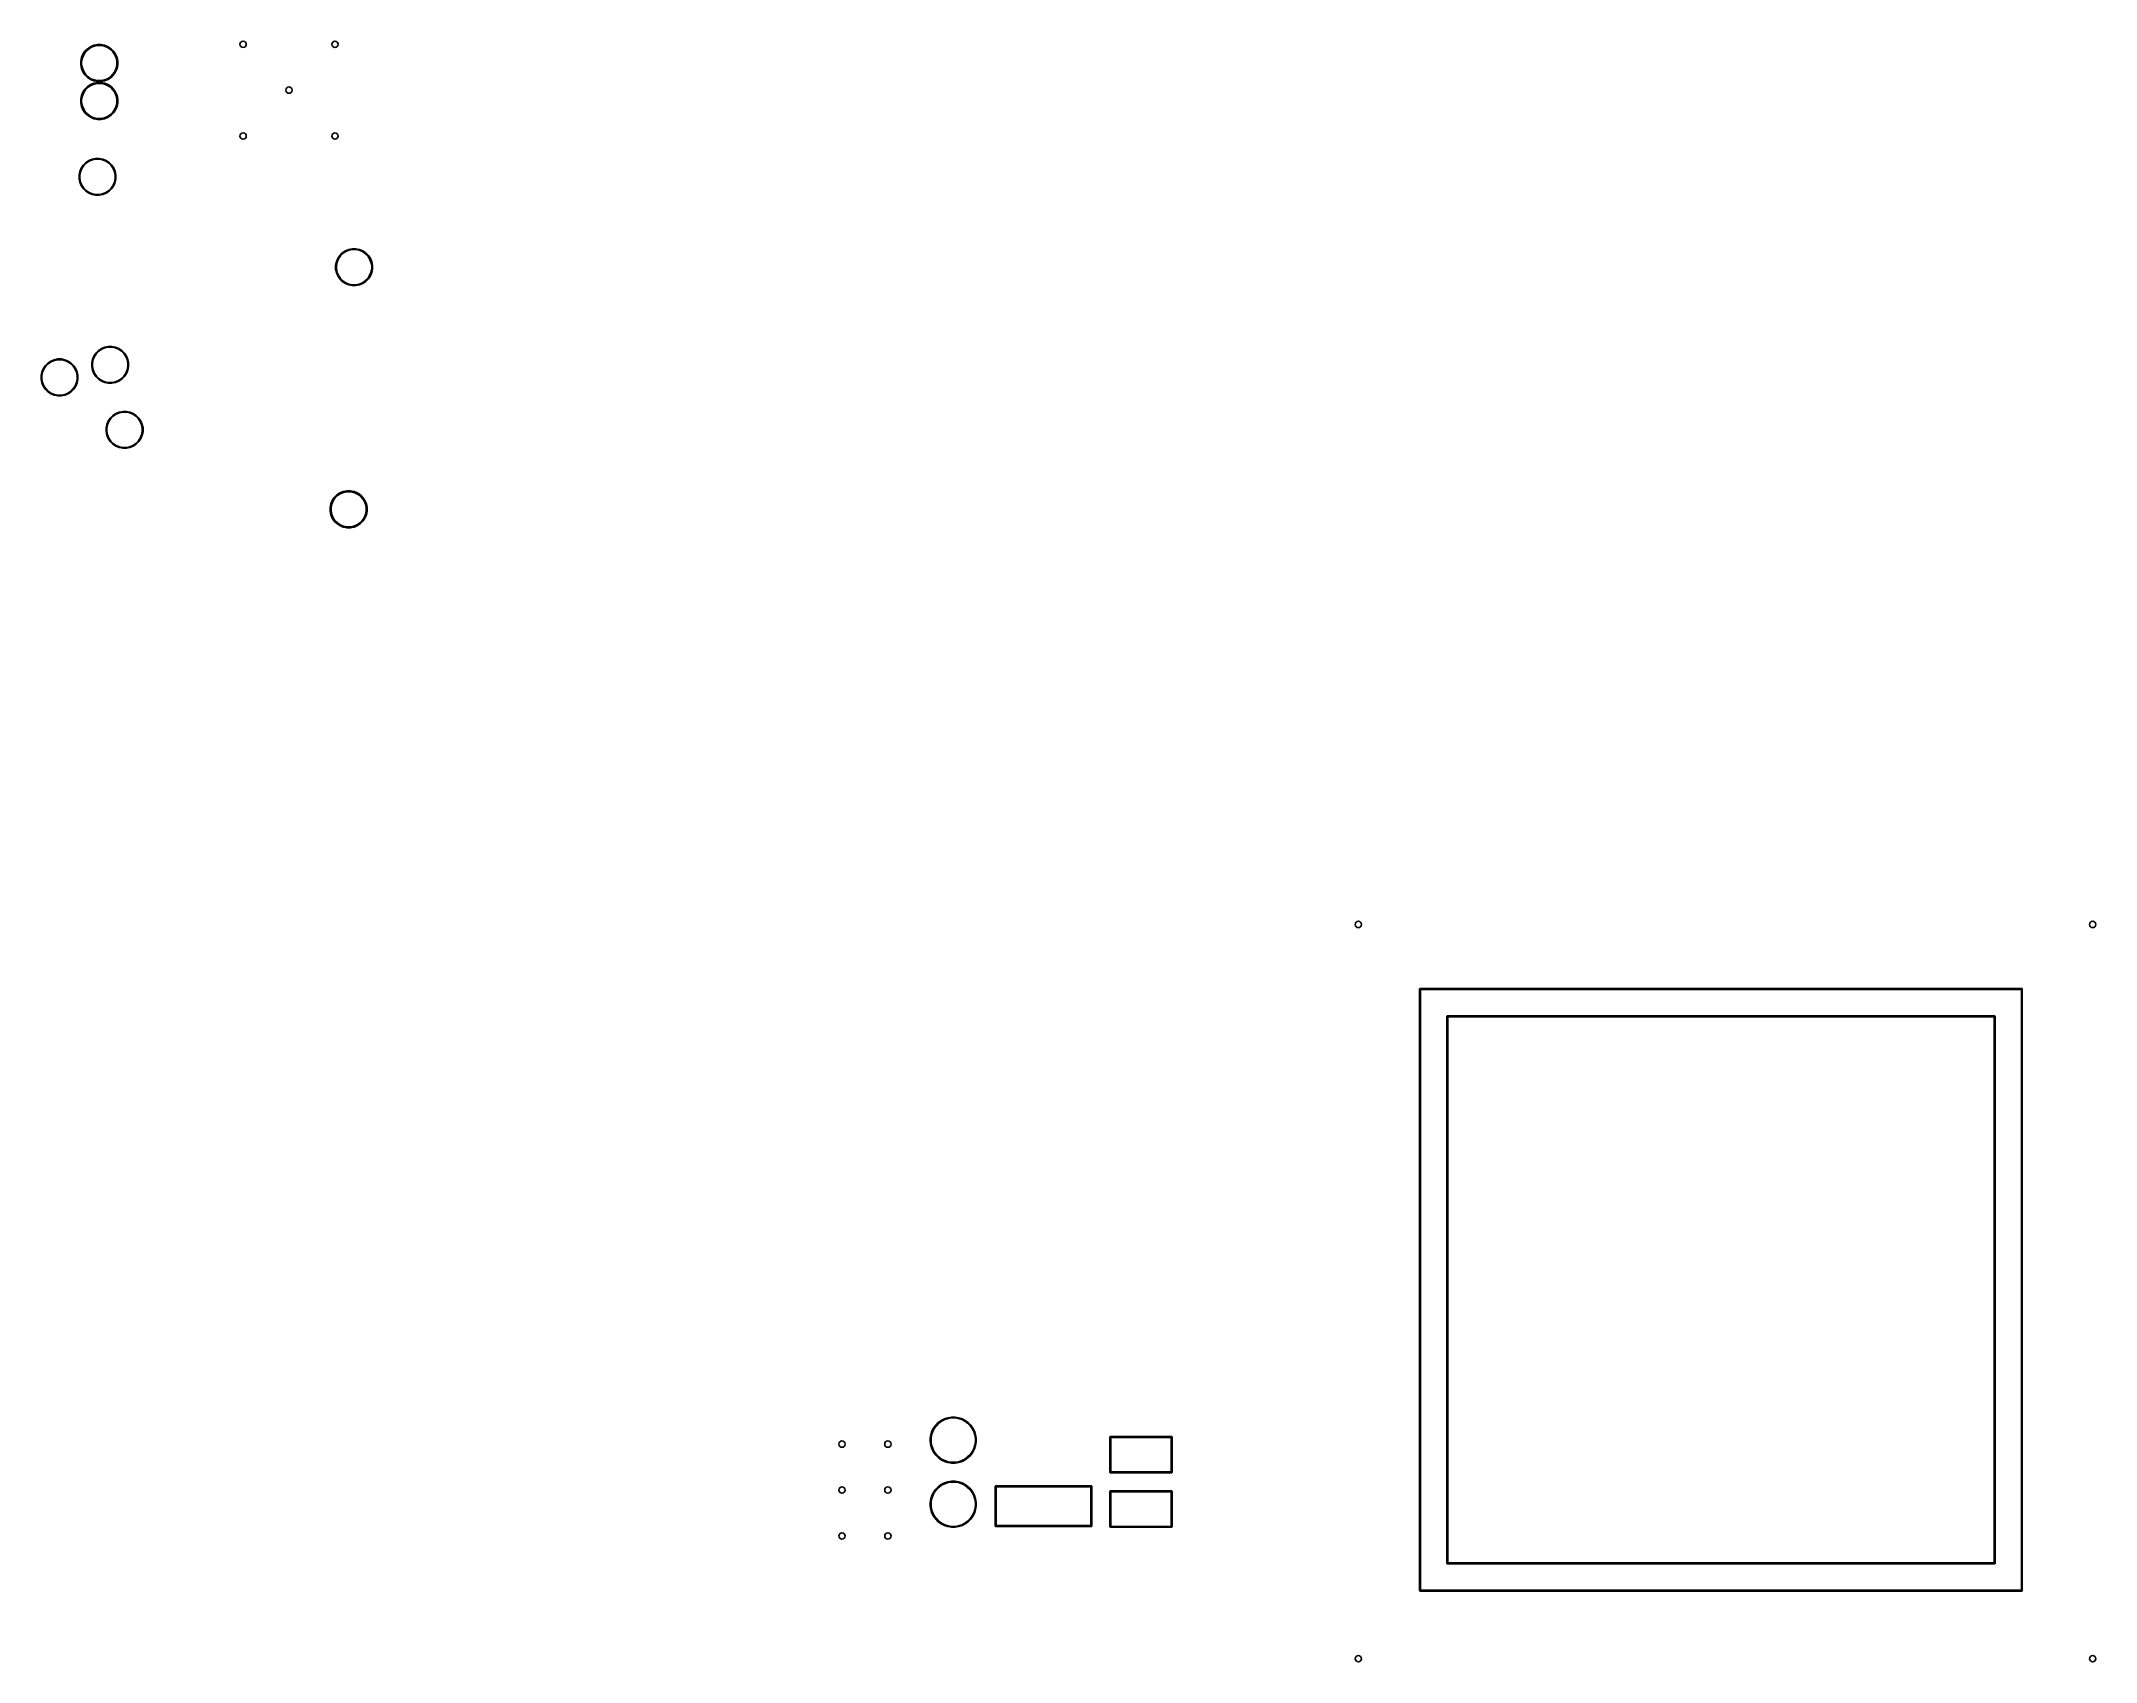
# Model space of a CAD drawing. Extents: x -2.47 to 2.01, y 0.39 to 3.93.
import ezdxf

# ---------------------------------------------------------------- set-up
doc = ezdxf.new("R2010")
doc.units = 0
doc.header["$MEASUREMENT"] = 0
doc.layers.add('BLACK', color=7, linetype='CONTINUOUS')

msp = doc.modelspace()

# ---------------------------------------------------------------- linework, layer by layer
at = {"layer": 'BLACK', "linetype": 'CONTINUOUS'}
for p, q in [((-2.3819, 3.8889), (-2.3789, 3.8962)), ((-2.3773, 3.8953), (-2.3802, 3.8884)), ((-2.3789, 3.8962), (-2.3745, 3.9028)), ((-2.3731, 3.9016), (-2.3773, 3.8953)), ((-2.3745, 3.9028), (-2.3689, 3.9084)), ((-2.3678, 3.907), (-2.3731, 3.9016)), ((-2.3689, 3.9084), (-2.3623, 3.9128)), ((-2.3615, 3.9112), (-2.3678, 3.907)), ((-2.3623, 3.9128), (-2.355, 3.9158)), ((-2.3545, 3.9141), (-2.3615, 3.9112)), ((-2.355, 3.9158), (-2.3473, 3.9173)), ((-2.3471, 3.9156), (-2.3545, 3.9141)), ((-2.3473, 3.9173), (-2.3394, 3.9173)), ((-2.3395, 3.9156), (-2.3471, 3.9156)), ((-2.3321, 3.9141), (-2.3395, 3.9156)), ((-2.3394, 3.9173), (-2.3316, 3.9158)), ((-2.3251, 3.9112), (-2.3321, 3.9141)), ((-2.3316, 3.9158), (-2.3243, 3.9128)), ((-2.3188, 3.907), (-2.3251, 3.9112)), ((-2.3243, 3.9128), (-2.3177, 3.9084)), ((-2.3135, 3.9016), (-2.3188, 3.907)), ((-2.3177, 3.9084), (-2.3121, 3.9028)), ((-2.3093, 3.8953), (-2.3135, 3.9016)), ((-2.3121, 3.9028), (-2.3077, 3.8962)), ((-2.3064, 3.8884), (-2.3093, 3.8953)), ((-2.3077, 3.8962), (-2.3047, 3.8889)), ((-2.3835, 3.8811), (-2.3819, 3.8889)), ((-2.3835, 3.8809), (-2.3835, 3.8811)), ((-2.3835, 3.8732), (-2.3835, 3.8809)), ((-2.3819, 3.8655), (-2.3835, 3.8732)), ((-2.3789, 3.8581), (-2.3819, 3.8655)), ((-2.3802, 3.8884), (-2.3817, 3.8809)), ((-2.3817, 3.8809), (-2.3817, 3.8734)), ((-2.3817, 3.8734), (-2.3802, 3.866)), ((-2.3802, 3.866), (-2.3773, 3.859)), ((-2.3745, 3.8516), (-2.3789, 3.8581)), ((-2.3773, 3.859), (-2.3731, 3.8527)), ((-2.3689, 3.846), (-2.3745, 3.8516)), ((-2.3731, 3.8527), (-2.3678, 3.8473)), ((-2.3188, 3.8473), (-2.3135, 3.8527)), ((-2.3121, 3.8516), (-2.3177, 3.846)), ((-2.3135, 3.8527), (-2.3093, 3.859)), ((-2.3077, 3.8581), (-2.3121, 3.8516)), ((-2.3093, 3.859), (-2.3064, 3.866)), ((-2.3047, 3.8655), (-2.3077, 3.8581)), ((-2.3049, 3.8809), (-2.3064, 3.8884)), ((-2.3064, 3.866), (-2.3049, 3.8734)), ((-2.3049, 3.8734), (-2.3049, 3.8809)), ((-2.3047, 3.8889), (-2.3031, 3.8811)), ((-2.3031, 3.8732), (-2.3047, 3.8655)), ((-2.3031, 3.8811), (-2.3031, 3.8732)), ((-2.3835, 3.7984), (-2.3819, 3.8062)), ((-2.3819, 3.8062), (-2.3789, 3.8135)), ((-2.3802, 3.8057), (-2.3817, 3.7983)), ((-2.3773, 3.8127), (-2.3802, 3.8057)), ((-2.3789, 3.8135), (-2.3745, 3.8201)), ((-2.3731, 3.819), (-2.3773, 3.8127)), ((-2.3745, 3.8201), (-2.3689, 3.8257)), ((-2.3678, 3.8243), (-2.3731, 3.819)), ((-2.3623, 3.8416), (-2.3689, 3.846)), ((-2.3689, 3.8257), (-2.3623, 3.8301)), ((-2.3678, 3.8473), (-2.3615, 3.8431)), ((-2.3615, 3.8285), (-2.3678, 3.8243)), ((-2.355, 3.8385), (-2.3623, 3.8416)), ((-2.3623, 3.8301), (-2.355, 3.8331)), ((-2.3615, 3.8431), (-2.3545, 3.8403)), ((-2.3545, 3.8314), (-2.3615, 3.8285)), ((-2.3473, 3.837), (-2.355, 3.8385)), ((-2.355, 3.8331), (-2.3473, 3.8346)), ((-2.3545, 3.8403), (-2.3471, 3.8388)), ((-2.3471, 3.8329), (-2.3545, 3.8314)), ((-2.3394, 3.837), (-2.3473, 3.837)), ((-2.3473, 3.8346), (-2.3394, 3.8346)), ((-2.3471, 3.8388), (-2.3395, 3.8388)), ((-2.3395, 3.8329), (-2.3471, 3.8329)), ((-2.3395, 3.8388), (-2.3321, 3.8403)), ((-2.3321, 3.8314), (-2.3395, 3.8329)), ((-2.3316, 3.8385), (-2.3394, 3.837)), ((-2.3394, 3.8346), (-2.3316, 3.8331)), ((-2.3321, 3.8403), (-2.3251, 3.8431)), ((-2.3251, 3.8285), (-2.3321, 3.8314)), ((-2.3243, 3.8416), (-2.3316, 3.8385)), ((-2.3316, 3.8331), (-2.3243, 3.8301)), ((-2.3251, 3.8431), (-2.3188, 3.8473)), ((-2.3188, 3.8243), (-2.3251, 3.8285)), ((-2.3177, 3.846), (-2.3243, 3.8416)), ((-2.3243, 3.8301), (-2.3177, 3.8257)), ((-2.3135, 3.819), (-2.3188, 3.8243)), ((-2.3177, 3.8257), (-2.3121, 3.8201)), ((-2.3093, 3.8127), (-2.3135, 3.819)), ((-2.3121, 3.8201), (-2.3077, 3.8135)), ((-2.3064, 3.8057), (-2.3093, 3.8127)), ((-2.3077, 3.8135), (-2.3047, 3.8062)), ((-2.3049, 3.7983), (-2.3064, 3.8057)), ((-2.3047, 3.8062), (-2.3031, 3.7984)), ((-2.3835, 3.7983), (-2.3835, 3.7984)), ((-2.3835, 3.7905), (-2.3835, 3.7983)), ((-2.3819, 3.7828), (-2.3835, 3.7905)), ((-2.3789, 3.7755), (-2.3819, 3.7828)), ((-2.3817, 3.7983), (-2.3817, 3.7907)), ((-2.3817, 3.7907), (-2.3802, 3.7833)), ((-2.3802, 3.7833), (-2.3773, 3.7763)), ((-2.3745, 3.7689), (-2.3789, 3.7755)), ((-2.3773, 3.7763), (-2.3731, 3.77)), ((-2.3689, 3.7633), (-2.3745, 3.7689)), ((-2.3731, 3.77), (-2.3678, 3.7647)), ((-2.3623, 3.7589), (-2.3689, 3.7633)), ((-2.3678, 3.7647), (-2.3615, 3.7605)), ((-2.3251, 3.7605), (-2.3188, 3.7647)), ((-2.3177, 3.7633), (-2.3243, 3.7589)), ((-2.3188, 3.7647), (-2.3135, 3.77)), ((-2.3121, 3.7689), (-2.3177, 3.7633)), ((-2.3135, 3.77), (-2.3093, 3.7763)), ((-2.3077, 3.7755), (-2.3121, 3.7689)), ((-2.3093, 3.7763), (-2.3064, 3.7833)), ((-2.3047, 3.7828), (-2.3077, 3.7755)), ((-2.3064, 3.7833), (-2.3049, 3.7907)), ((-2.3049, 3.7907), (-2.3049, 3.7983)), ((-2.3031, 3.7905), (-2.3047, 3.7828)), ((-2.3031, 3.7984), (-2.3031, 3.7905)), ((-2.355, 3.7559), (-2.3623, 3.7589)), ((-2.3615, 3.7605), (-2.3545, 3.7576)), ((-2.3473, 3.7543), (-2.355, 3.7559)), ((-2.3545, 3.7576), (-2.3471, 3.7561)), ((-2.3394, 3.7543), (-2.3473, 3.7543)), ((-2.3471, 3.7561), (-2.3395, 3.7561)), ((-2.3395, 3.7561), (-2.3321, 3.7576)), ((-2.3316, 3.7559), (-2.3394, 3.7543)), ((-2.3321, 3.7576), (-2.3251, 3.7605)), ((-2.3243, 3.7589), (-2.3316, 3.7559)), ((-2.3874, 3.6331), (-2.3859, 3.6408)), ((-2.3874, 3.6329), (-2.3874, 3.6331)), ((-2.3874, 3.6252), (-2.3874, 3.6329)), ((-2.3859, 3.6408), (-2.3828, 3.6482)), ((-2.3842, 3.6403), (-2.3856, 3.6329)), ((-2.3856, 3.6329), (-2.3856, 3.6254)), ((-2.3813, 3.6473), (-2.3842, 3.6403)), ((-2.3828, 3.6482), (-2.3784, 3.6547)), ((-2.3771, 3.6536), (-2.3813, 3.6473)), ((-2.3784, 3.6547), (-2.3728, 3.6603)), ((-2.3717, 3.659), (-2.3771, 3.6536)), ((-2.3728, 3.6603), (-2.3663, 3.6647)), ((-2.3654, 3.6632), (-2.3717, 3.659)), ((-2.3663, 3.6647), (-2.359, 3.6678)), ((-2.3584, 3.666), (-2.3654, 3.6632)), ((-2.359, 3.6678), (-2.3512, 3.6693)), ((-2.351, 3.6675), (-2.3584, 3.666)), ((-2.3512, 3.6693), (-2.3433, 3.6693)), ((-2.3435, 3.6675), (-2.351, 3.6675)), ((-2.336, 3.666), (-2.3435, 3.6675)), ((-2.3433, 3.6693), (-2.3355, 3.6678)), ((-2.3291, 3.6632), (-2.336, 3.666)), ((-2.3355, 3.6678), (-2.3282, 3.6647)), ((-2.3228, 3.659), (-2.3291, 3.6632)), ((-2.3282, 3.6647), (-2.3216, 3.6603)), ((-2.3174, 3.6536), (-2.3228, 3.659)), ((-2.3216, 3.6603), (-2.316, 3.6547)), ((-2.3132, 3.6473), (-2.3174, 3.6536)), ((-2.316, 3.6547), (-2.3117, 3.6482)), ((-2.3103, 3.6403), (-2.3132, 3.6473)), ((-2.3117, 3.6482), (-2.3086, 3.6408)), ((-2.3089, 3.6329), (-2.3103, 3.6403)), ((-2.3089, 3.6254), (-2.3089, 3.6329)), ((-2.3086, 3.6408), (-2.3071, 3.6331)), ((-2.3071, 3.6331), (-2.3071, 3.6252)), ((-2.3859, 3.6174), (-2.3874, 3.6252)), ((-2.3828, 3.6101), (-2.3859, 3.6174)), ((-2.3856, 3.6254), (-2.3842, 3.6179)), ((-2.3842, 3.6179), (-2.3813, 3.611)), ((-2.3784, 3.6035), (-2.3828, 3.6101)), ((-2.3813, 3.611), (-2.3771, 3.6047)), ((-2.3728, 3.5979), (-2.3784, 3.6035)), ((-2.3771, 3.6047), (-2.3717, 3.5993)), ((-2.3663, 3.5935), (-2.3728, 3.5979)), ((-2.3717, 3.5993), (-2.3654, 3.5951)), ((-2.359, 3.5905), (-2.3663, 3.5935)), ((-2.3654, 3.5951), (-2.3584, 3.5922)), ((-2.3512, 3.589), (-2.359, 3.5905)), ((-2.3584, 3.5922), (-2.351, 3.5907)), ((-2.3433, 3.589), (-2.3512, 3.589)), ((-2.351, 3.5907), (-2.3435, 3.5907)), ((-2.3435, 3.5907), (-2.336, 3.5922)), ((-2.3355, 3.5905), (-2.3433, 3.589)), ((-2.336, 3.5922), (-2.3291, 3.5951)), ((-2.3282, 3.5935), (-2.3355, 3.5905)), ((-2.3291, 3.5951), (-2.3228, 3.5993)), ((-2.3216, 3.5979), (-2.3282, 3.5935)), ((-2.3228, 3.5993), (-2.3174, 3.6047)), ((-2.316, 3.6035), (-2.3216, 3.5979)), ((-2.3174, 3.6047), (-2.3132, 3.611)), ((-2.3117, 3.6101), (-2.316, 3.6035)), ((-2.3132, 3.611), (-2.3103, 3.6179)), ((-2.3086, 3.6174), (-2.3117, 3.6101)), ((-2.3103, 3.6179), (-2.3089, 3.6254)), ((-2.3071, 3.6252), (-2.3086, 3.6174)), ((-1.8268, 3.444), (-1.8238, 3.4513)), ((-1.8222, 3.4505), (-1.8251, 3.4435)), ((-1.8238, 3.4513), (-1.8194, 3.4579)), ((-1.818, 3.4568), (-1.8222, 3.4505)), ((-1.8194, 3.4579), (-1.8138, 3.4635)), ((-1.8127, 3.4621), (-1.818, 3.4568)), ((-1.8138, 3.4635), (-1.8072, 3.4679)), ((-1.8064, 3.4663), (-1.8127, 3.4621)), ((-1.8072, 3.4679), (-1.7999, 3.4709)), ((-1.7994, 3.4692), (-1.8064, 3.4663)), ((-1.7999, 3.4709), (-1.7921, 3.4724)), ((-1.792, 3.4707), (-1.7994, 3.4692)), ((-1.7921, 3.4724), (-1.7842, 3.4724)), ((-1.7844, 3.4707), (-1.792, 3.4707)), ((-1.777, 3.4692), (-1.7844, 3.4707)), ((-1.7842, 3.4724), (-1.7765, 3.4709)), ((-1.77, 3.4663), (-1.777, 3.4692)), ((-1.7765, 3.4709), (-1.7692, 3.4679)), ((-1.7637, 3.4621), (-1.77, 3.4663)), ((-1.7692, 3.4679), (-1.7626, 3.4635)), ((-1.7584, 3.4568), (-1.7637, 3.4621)), ((-1.7626, 3.4635), (-1.757, 3.4579)), ((-1.7542, 3.4505), (-1.7584, 3.4568)), ((-1.757, 3.4579), (-1.7526, 3.4513)), ((-1.7513, 3.4435), (-1.7542, 3.4505)), ((-1.7526, 3.4513), (-1.7496, 3.444)), ((-1.8283, 3.4362), (-1.8268, 3.444)), ((-1.8283, 3.4361), (-1.8283, 3.4362)), ((-1.8283, 3.4283), (-1.8283, 3.4361)), ((-1.8268, 3.4206), (-1.8283, 3.4283)), ((-1.8238, 3.4133), (-1.8268, 3.4206)), ((-1.8251, 3.4435), (-1.8266, 3.4361)), ((-1.8266, 3.4361), (-1.8266, 3.4285)), ((-1.8266, 3.4285), (-1.8251, 3.4211)), ((-1.8251, 3.4211), (-1.8222, 3.4141)), ((-1.8194, 3.4067), (-1.8238, 3.4133)), ((-1.8222, 3.4141), (-1.818, 3.4078)), ((-1.8138, 3.4011), (-1.8194, 3.4067)), ((-1.818, 3.4078), (-1.8127, 3.4025)), ((-1.7637, 3.4025), (-1.7584, 3.4078)), ((-1.757, 3.4067), (-1.7626, 3.4011)), ((-1.7584, 3.4078), (-1.7542, 3.4141)), ((-1.7526, 3.4133), (-1.757, 3.4067)), ((-1.7542, 3.4141), (-1.7513, 3.4211)), ((-1.7496, 3.4206), (-1.7526, 3.4133)), ((-1.7498, 3.4361), (-1.7513, 3.4435)), ((-1.7513, 3.4211), (-1.7498, 3.4285)), ((-1.7498, 3.4285), (-1.7498, 3.4361)), ((-1.7496, 3.444), (-1.748, 3.4362)), ((-1.748, 3.4283), (-1.7496, 3.4206)), ((-1.748, 3.4362), (-1.748, 3.4283)), ((-1.8072, 3.3967), (-1.8138, 3.4011)), ((-1.8127, 3.4025), (-1.8064, 3.3983)), ((-1.7999, 3.3937), (-1.8072, 3.3967)), ((-1.8064, 3.3983), (-1.7994, 3.3954)), ((-1.7921, 3.3921), (-1.7999, 3.3937)), ((-1.7994, 3.3954), (-1.792, 3.3939)), ((-1.7842, 3.3921), (-1.7921, 3.3921)), ((-1.792, 3.3939), (-1.7844, 3.3939)), ((-1.7844, 3.3939), (-1.777, 3.3954)), ((-1.7765, 3.3937), (-1.7842, 3.3921)), ((-1.777, 3.3954), (-1.77, 3.3983)), ((-1.7692, 3.3967), (-1.7765, 3.3937)), ((-1.77, 3.3983), (-1.7637, 3.4025)), ((-1.7626, 3.4011), (-1.7692, 3.3967)), ((-2.4555, 3.2233), (-2.4489, 3.2277)), ((-2.4481, 3.2261), (-2.4544, 3.2219)), ((-2.4489, 3.2277), (-2.4416, 3.2307)), ((-2.4411, 3.229), (-2.4481, 3.2261)), ((-2.4416, 3.2307), (-2.4339, 3.2323)), ((-2.4337, 3.2305), (-2.4411, 3.229)), ((-2.4339, 3.2323), (-2.426, 3.2323)), ((-2.4261, 3.2305), (-2.4337, 3.2305)), ((-2.4187, 3.229), (-2.4261, 3.2305)), ((-2.426, 3.2323), (-2.4182, 3.2307)), ((-2.4117, 3.2261), (-2.4187, 3.229)), ((-2.4182, 3.2307), (-2.4109, 3.2277)), ((-2.4055, 3.2219), (-2.4117, 3.2261)), ((-2.4109, 3.2277), (-2.4043, 3.2233)), ((-2.3598, 3.2236), (-2.3583, 3.2314)), ((-2.3598, 3.2235), (-2.3598, 3.2236)), ((-2.3598, 3.2157), (-2.3598, 3.2235)), ((-2.3583, 3.2314), (-2.3553, 3.2387)), ((-2.3566, 3.2309), (-2.3581, 3.2235)), ((-2.3581, 3.2235), (-2.3581, 3.2159)), ((-2.3537, 3.2379), (-2.3566, 3.2309)), ((-2.3553, 3.2387), (-2.3509, 3.2453)), ((-2.3495, 3.2442), (-2.3537, 3.2379)), ((-2.3509, 3.2453), (-2.3453, 3.2509)), ((-2.3442, 3.2495), (-2.3495, 3.2442)), ((-2.3453, 3.2509), (-2.3387, 3.2553)), ((-2.3379, 3.2537), (-2.3442, 3.2495)), ((-2.3387, 3.2553), (-2.3314, 3.2583)), ((-2.3309, 3.2566), (-2.3379, 3.2537)), ((-2.3314, 3.2583), (-2.3236, 3.2598)), ((-2.3235, 3.2581), (-2.3309, 3.2566)), ((-2.3236, 3.2598), (-2.3157, 3.2598)), ((-2.3159, 3.2581), (-2.3235, 3.2581)), ((-2.3085, 3.2566), (-2.3159, 3.2581)), ((-2.3157, 3.2598), (-2.308, 3.2583)), ((-2.3015, 3.2537), (-2.3085, 3.2566)), ((-2.308, 3.2583), (-2.3007, 3.2553)), ((-2.2952, 3.2495), (-2.3015, 3.2537)), ((-2.3007, 3.2553), (-2.2941, 3.2509)), ((-2.2899, 3.2442), (-2.2952, 3.2495)), ((-2.2941, 3.2509), (-2.2885, 3.2453)), ((-2.2857, 3.2379), (-2.2899, 3.2442)), ((-2.2885, 3.2453), (-2.2841, 3.2387)), ((-2.2828, 3.2309), (-2.2857, 3.2379)), ((-2.2841, 3.2387), (-2.2811, 3.2314)), ((-2.2813, 3.2235), (-2.2828, 3.2309)), ((-2.2813, 3.2159), (-2.2813, 3.2235)), ((-2.2811, 3.2314), (-2.2795, 3.2236)), ((-2.2795, 3.2236), (-2.2795, 3.2157)), ((-2.4701, 3.1961), (-2.4685, 3.2038)), ((-2.4701, 3.1959), (-2.4701, 3.1961)), ((-2.4701, 3.1882), (-2.4701, 3.1959)), ((-2.4685, 3.1804), (-2.4701, 3.1882)), ((-2.4685, 3.2038), (-2.4655, 3.2111)), ((-2.4655, 3.1731), (-2.4685, 3.1804)), ((-2.4668, 3.2033), (-2.4683, 3.1959)), ((-2.4683, 3.1959), (-2.4683, 3.1883)), ((-2.4683, 3.1883), (-2.4668, 3.1809)), ((-2.4639, 3.2103), (-2.4668, 3.2033)), ((-2.4668, 3.1809), (-2.4639, 3.1739)), ((-2.4655, 3.2111), (-2.4611, 3.2177)), ((-2.4597, 3.2166), (-2.4639, 3.2103)), ((-2.4611, 3.2177), (-2.4555, 3.2233)), ((-2.4544, 3.2219), (-2.4597, 3.2166)), ((-2.4001, 3.2166), (-2.4055, 3.2219)), ((-2.4043, 3.2233), (-2.3987, 3.2177)), ((-2.3959, 3.2103), (-2.4001, 3.2166)), ((-2.3987, 3.2177), (-2.3943, 3.2111)), ((-2.393, 3.2033), (-2.3959, 3.2103)), ((-2.3959, 3.1739), (-2.393, 3.1809)), ((-2.3943, 3.2111), (-2.3913, 3.2038)), ((-2.3913, 3.1804), (-2.3943, 3.1731)), ((-2.3915, 3.1959), (-2.393, 3.2033)), ((-2.393, 3.1809), (-2.3915, 3.1883)), ((-2.3915, 3.1883), (-2.3915, 3.1959)), ((-2.3913, 3.2038), (-2.3898, 3.1961)), ((-2.3898, 3.1882), (-2.3913, 3.1804)), ((-2.3898, 3.1961), (-2.3898, 3.1882)), ((-2.3583, 3.208), (-2.3598, 3.2157)), ((-2.3553, 3.2007), (-2.3583, 3.208)), ((-2.3581, 3.2159), (-2.3566, 3.2085)), ((-2.3566, 3.2085), (-2.3537, 3.2015)), ((-2.3509, 3.1941), (-2.3553, 3.2007)), ((-2.3537, 3.2015), (-2.3495, 3.1952)), ((-2.3453, 3.1885), (-2.3509, 3.1941)), ((-2.3495, 3.1952), (-2.3442, 3.1899)), ((-2.3387, 3.1841), (-2.3453, 3.1885)), ((-2.3442, 3.1899), (-2.3379, 3.1857)), ((-2.3314, 3.1811), (-2.3387, 3.1841)), ((-2.3379, 3.1857), (-2.3309, 3.1828)), ((-2.3236, 3.1795), (-2.3314, 3.1811)), ((-2.3309, 3.1828), (-2.3235, 3.1813)), ((-2.3157, 3.1795), (-2.3236, 3.1795)), ((-2.3235, 3.1813), (-2.3159, 3.1813)), ((-2.3159, 3.1813), (-2.3085, 3.1828)), ((-2.308, 3.1811), (-2.3157, 3.1795)), ((-2.3085, 3.1828), (-2.3015, 3.1857)), ((-2.3007, 3.1841), (-2.308, 3.1811)), ((-2.3015, 3.1857), (-2.2952, 3.1899)), ((-2.2941, 3.1885), (-2.3007, 3.1841)), ((-2.2952, 3.1899), (-2.2899, 3.1952)), ((-2.2885, 3.1941), (-2.2941, 3.1885)), ((-2.2899, 3.1952), (-2.2857, 3.2015)), ((-2.2841, 3.2007), (-2.2885, 3.1941)), ((-2.2857, 3.2015), (-2.2828, 3.2085)), ((-2.2811, 3.208), (-2.2841, 3.2007)), ((-2.2828, 3.2085), (-2.2813, 3.2159)), ((-2.2795, 3.2157), (-2.2811, 3.208)), ((-2.4611, 3.1665), (-2.4655, 3.1731)), ((-2.4639, 3.1739), (-2.4597, 3.1677)), ((-2.4555, 3.1609), (-2.4611, 3.1665)), ((-2.4597, 3.1677), (-2.4544, 3.1623)), ((-2.4489, 3.1565), (-2.4555, 3.1609)), ((-2.4544, 3.1623), (-2.4481, 3.1581)), ((-2.4416, 3.1535), (-2.4489, 3.1565)), ((-2.4481, 3.1581), (-2.4411, 3.1552)), ((-2.4339, 3.152), (-2.4416, 3.1535)), ((-2.4411, 3.1552), (-2.4337, 3.1537)), ((-2.426, 3.152), (-2.4339, 3.152)), ((-2.4337, 3.1537), (-2.4261, 3.1537)), ((-2.4261, 3.1537), (-2.4187, 3.1552)), ((-2.4182, 3.1535), (-2.426, 3.152)), ((-2.4187, 3.1552), (-2.4117, 3.1581)), ((-2.4109, 3.1565), (-2.4182, 3.1535)), ((-2.4117, 3.1581), (-2.4055, 3.1623)), ((-2.4043, 3.1609), (-2.4109, 3.1565)), ((-2.4055, 3.1623), (-2.4001, 3.1677)), ((-2.3987, 3.1665), (-2.4043, 3.1609)), ((-2.4001, 3.1677), (-2.3959, 3.1739)), ((-2.3943, 3.1731), (-2.3987, 3.1665)), ((-2.3283, 3.0819), (-2.3268, 3.0897)), ((-2.3268, 3.0897), (-2.3238, 3.097)), ((-2.3251, 3.0891), (-2.3266, 3.0817)), ((-2.3222, 3.0961), (-2.3251, 3.0891)), ((-2.3238, 3.097), (-2.3194, 3.1036)), ((-2.318, 3.1024), (-2.3222, 3.0961)), ((-2.3194, 3.1036), (-2.3138, 3.1091)), ((-2.3127, 3.1078), (-2.318, 3.1024)), ((-2.3138, 3.1091), (-2.3072, 3.1135)), ((-2.3064, 3.112), (-2.3127, 3.1078)), ((-2.3072, 3.1135), (-2.2999, 3.1166)), ((-2.2994, 3.1149), (-2.3064, 3.112)), ((-2.2999, 3.1166), (-2.2921, 3.1181)), ((-2.292, 3.1163), (-2.2994, 3.1149)), ((-2.2921, 3.1181), (-2.2842, 3.1181)), ((-2.2844, 3.1163), (-2.292, 3.1163)), ((-2.277, 3.1149), (-2.2844, 3.1163)), ((-2.2842, 3.1181), (-2.2765, 3.1166)), ((-2.27, 3.112), (-2.277, 3.1149)), ((-2.2765, 3.1166), (-2.2692, 3.1135)), ((-2.2637, 3.1078), (-2.27, 3.112)), ((-2.2692, 3.1135), (-2.2626, 3.1091)), ((-2.2584, 3.1024), (-2.2637, 3.1078)), ((-2.2626, 3.1091), (-2.257, 3.1036)), ((-2.2542, 3.0961), (-2.2584, 3.1024)), ((-2.257, 3.1036), (-2.2526, 3.097)), ((-2.2513, 3.0891), (-2.2542, 3.0961)), ((-2.2526, 3.097), (-2.2496, 3.0897)), ((-2.2498, 3.0817), (-2.2513, 3.0891)), ((-2.2496, 3.0897), (-2.248, 3.0819)), ((-2.3283, 3.0817), (-2.3283, 3.0819)), ((-2.3283, 3.074), (-2.3283, 3.0817)), ((-2.3268, 3.0662), (-2.3283, 3.074)), ((-2.3238, 3.0589), (-2.3268, 3.0662)), ((-2.3266, 3.0817), (-2.3266, 3.0742)), ((-2.3266, 3.0742), (-2.3251, 3.0668)), ((-2.3251, 3.0668), (-2.3222, 3.0598)), ((-2.3194, 3.0524), (-2.3238, 3.0589)), ((-2.3222, 3.0598), (-2.318, 3.0535)), ((-2.3138, 3.0468), (-2.3194, 3.0524)), ((-2.318, 3.0535), (-2.3127, 3.0481)), ((-2.3072, 3.0424), (-2.3138, 3.0468)), ((-2.3127, 3.0481), (-2.3064, 3.0439)), ((-2.27, 3.0439), (-2.2637, 3.0481)), ((-2.2626, 3.0468), (-2.2692, 3.0424)), ((-2.2637, 3.0481), (-2.2584, 3.0535)), ((-2.257, 3.0524), (-2.2626, 3.0468)), ((-2.2584, 3.0535), (-2.2542, 3.0598)), ((-2.2526, 3.0589), (-2.257, 3.0524)), ((-2.2542, 3.0598), (-2.2513, 3.0668)), ((-2.2496, 3.0662), (-2.2526, 3.0589)), ((-2.2513, 3.0668), (-2.2498, 3.0742)), ((-2.2498, 3.0742), (-2.2498, 3.0817)), ((-2.248, 3.074), (-2.2496, 3.0662)), ((-2.248, 3.0819), (-2.248, 3.074)), ((-2.2999, 3.0393), (-2.3072, 3.0424)), ((-2.3064, 3.0439), (-2.2994, 3.041)), ((-2.2921, 3.0378), (-2.2999, 3.0393)), ((-2.2994, 3.041), (-2.292, 3.0396)), ((-2.2842, 3.0378), (-2.2921, 3.0378)), ((-2.292, 3.0396), (-2.2844, 3.0396)), ((-2.2844, 3.0396), (-2.277, 3.041)), ((-2.2765, 3.0393), (-2.2842, 3.0378)), ((-2.277, 3.041), (-2.27, 3.0439)), ((-2.2692, 3.0424), (-2.2765, 3.0393)), ((-1.8402, 2.9087), (-1.8386, 2.9164)), ((-1.8386, 2.9164), (-1.8356, 2.9237)), ((-1.8369, 2.9159), (-1.8384, 2.9085)), ((-1.834, 2.9229), (-1.8369, 2.9159)), ((-1.8356, 2.9237), (-1.8312, 2.9303)), ((-1.8298, 2.9292), (-1.834, 2.9229)), ((-1.8312, 2.9303), (-1.8256, 2.9359)), ((-1.8245, 2.9345), (-1.8298, 2.9292)), ((-1.8256, 2.9359), (-1.819, 2.9403)), ((-1.8182, 2.9387), (-1.8245, 2.9345)), ((-1.819, 2.9403), (-1.8117, 2.9433)), ((-1.8112, 2.9416), (-1.8182, 2.9387)), ((-1.8117, 2.9433), (-1.804, 2.9449)), ((-1.8038, 2.9431), (-1.8112, 2.9416)), ((-1.804, 2.9449), (-1.796, 2.9449)), ((-1.7962, 2.9431), (-1.8038, 2.9431)), ((-1.7888, 2.9416), (-1.7962, 2.9431)), ((-1.796, 2.9449), (-1.7883, 2.9433)), ((-1.7818, 2.9387), (-1.7888, 2.9416)), ((-1.7883, 2.9433), (-1.781, 2.9403)), ((-1.7755, 2.9345), (-1.7818, 2.9387)), ((-1.781, 2.9403), (-1.7744, 2.9359)), ((-1.7702, 2.9292), (-1.7755, 2.9345)), ((-1.7744, 2.9359), (-1.7688, 2.9303)), ((-1.766, 2.9229), (-1.7702, 2.9292)), ((-1.7688, 2.9303), (-1.7644, 2.9237)), ((-1.7631, 2.9159), (-1.766, 2.9229)), ((-1.7644, 2.9237), (-1.7614, 2.9164)), ((-1.7616, 2.9085), (-1.7631, 2.9159)), ((-1.7614, 2.9164), (-1.7598, 2.9087)), ((-1.8402, 2.9085), (-1.8402, 2.9087)), ((-1.8402, 2.9008), (-1.8402, 2.9085)), ((-1.8386, 2.893), (-1.8402, 2.9008)), ((-1.8356, 2.8857), (-1.8386, 2.893)), ((-1.8384, 2.9085), (-1.8384, 2.9009)), ((-1.8384, 2.9009), (-1.8369, 2.8935)), ((-1.8369, 2.8935), (-1.834, 2.8865)), ((-1.8312, 2.8791), (-1.8356, 2.8857)), ((-1.834, 2.8865), (-1.8298, 2.8803)), ((-1.8256, 2.8735), (-1.8312, 2.8791)), ((-1.8298, 2.8803), (-1.8245, 2.8749)), ((-1.819, 2.8691), (-1.8256, 2.8735)), ((-1.8245, 2.8749), (-1.8182, 2.8707)), ((-1.8117, 2.8661), (-1.819, 2.8691)), ((-1.8182, 2.8707), (-1.8112, 2.8678)), ((-1.804, 2.8646), (-1.8117, 2.8661)), ((-1.8112, 2.8678), (-1.8038, 2.8663)), ((-1.8038, 2.8663), (-1.7962, 2.8663)), ((-1.7962, 2.8663), (-1.7888, 2.8678)), ((-1.7883, 2.8661), (-1.796, 2.8646)), ((-1.7888, 2.8678), (-1.7818, 2.8707)), ((-1.781, 2.8691), (-1.7883, 2.8661)), ((-1.7818, 2.8707), (-1.7755, 2.8749)), ((-1.7744, 2.8735), (-1.781, 2.8691)), ((-1.7755, 2.8749), (-1.7702, 2.8803)), ((-1.7688, 2.8791), (-1.7744, 2.8735)), ((-1.7702, 2.8803), (-1.766, 2.8865)), ((-1.7644, 2.8857), (-1.7688, 2.8791)), ((-1.766, 2.8865), (-1.7631, 2.8935)), ((-1.7614, 2.893), (-1.7644, 2.8857)), ((-1.7631, 2.8935), (-1.7616, 2.9009)), ((-1.7616, 2.9009), (-1.7616, 2.9085)), ((-1.7598, 2.9008), (-1.7614, 2.893)), ((-1.7598, 2.9087), (-1.7598, 2.9008)), ((-1.796, 2.8646), (-1.804, 2.8646)), ((0.5335, 1.8595), (0.5336, 1.8599)), ((0.5335, 0.5485), (0.5335, 1.8595)), ((0.5336, 1.8599), (0.5341, 1.8604)), ((0.5341, 1.8604), (0.5345, 1.8605)), ((0.5345, 1.8605), (1.8455, 1.8605)), ((0.5355, 1.8585), (0.5355, 0.5495)), ((1.8445, 1.8585), (0.5355, 1.8585)), ((1.8445, 0.5495), (1.8445, 1.8585)), ((1.8455, 1.8605), (1.8459, 1.8604)), ((1.8459, 1.8604), (1.8464, 1.8599)), ((1.8464, 1.8599), (1.8465, 1.8595)), ((1.8465, 1.8595), (1.8465, 0.5485)), ((0.593, 1.8004), (0.5936, 1.801)), ((0.593, 1.8), (0.593, 1.8004)), ((0.593, 0.6079), (0.593, 1.8)), ((0.5936, 1.801), (0.594, 1.801)), ((0.594, 1.801), (1.7861, 1.801)), ((0.5949, 1.7991), (0.5949, 0.6089)), ((1.7851, 1.7991), (0.5949, 1.7991)), ((1.7851, 0.6089), (1.7851, 1.7991)), ((1.7861, 1.801), (1.7865, 1.801)), ((1.7865, 1.801), (1.787, 1.8004)), ((1.787, 1.8004), (1.7871, 1.8)), ((1.7871, 1.8), (1.7871, 0.6079)), ((-0.5315, 0.8882), (-0.5291, 0.8957)), ((-0.5291, 0.8957), (-0.5255, 0.9027)), ((-0.524, 0.9017), (-0.5274, 0.895)), ((-0.5255, 0.9027), (-0.5209, 0.909)), ((-0.5195, 0.9079), (-0.524, 0.9017)), ((-0.5209, 0.909), (-0.5153, 0.9146)), ((-0.5141, 0.9132), (-0.5195, 0.9079)), ((-0.5153, 0.9146), (-0.5089, 0.9192)), ((-0.508, 0.9177), (-0.5141, 0.9132)), ((-0.5089, 0.9192), (-0.5019, 0.9228)), ((-0.5012, 0.9211), (-0.508, 0.9177)), ((-0.5019, 0.9228), (-0.4944, 0.9253)), ((-0.494, 0.9235), (-0.5012, 0.9211)), ((-0.4944, 0.9253), (-0.4867, 0.9265)), ((-0.4865, 0.9247), (-0.494, 0.9235)), ((-0.4867, 0.9265), (-0.4788, 0.9265)), ((-0.4789, 0.9247), (-0.4865, 0.9247)), ((-0.4714, 0.9235), (-0.4789, 0.9247)), ((-0.4788, 0.9265), (-0.471, 0.9253)), ((-0.4642, 0.9211), (-0.4714, 0.9235)), ((-0.471, 0.9253), (-0.4635, 0.9228)), ((-0.4574, 0.9177), (-0.4642, 0.9211)), ((-0.4635, 0.9228), (-0.4565, 0.9192)), ((-0.4513, 0.9132), (-0.4574, 0.9177)), ((-0.4565, 0.9192), (-0.4501, 0.9146)), ((-0.4459, 0.9079), (-0.4513, 0.9132)), ((-0.4501, 0.9146), (-0.4445, 0.909)), ((-0.4415, 0.9017), (-0.4459, 0.9079)), ((-0.4445, 0.909), (-0.4399, 0.9027)), ((-0.438, 0.895), (-0.4415, 0.9017)), ((-0.4399, 0.9027), (-0.4363, 0.8957)), ((-0.4363, 0.8957), (-0.4339, 0.8882)), ((-0.5328, 0.8804), (-0.5315, 0.8882)), ((-0.5328, 0.8802), (-0.5328, 0.8804)), ((-0.5328, 0.8725), (-0.5328, 0.8802)), ((-0.5315, 0.8647), (-0.5328, 0.8725)), ((-0.5291, 0.8572), (-0.5315, 0.8647)), ((-0.5298, 0.8877), (-0.5309, 0.8802)), ((-0.5309, 0.8802), (-0.5309, 0.8727)), ((-0.5309, 0.8727), (-0.5298, 0.8652)), ((-0.5274, 0.895), (-0.5298, 0.8877)), ((-0.5298, 0.8652), (-0.5274, 0.8579)), ((-0.5255, 0.8502), (-0.5291, 0.8572)), ((-0.5274, 0.8579), (-0.524, 0.8512)), ((-0.524, 0.8512), (-0.5195, 0.845)), ((-0.4459, 0.845), (-0.4415, 0.8512)), ((-0.4415, 0.8512), (-0.438, 0.8579)), ((-0.4363, 0.8572), (-0.4399, 0.8502)), ((-0.4357, 0.8877), (-0.438, 0.895)), ((-0.438, 0.8579), (-0.4357, 0.8652)), ((-0.4339, 0.8647), (-0.4363, 0.8572)), ((-0.4345, 0.8802), (-0.4357, 0.8877)), ((-0.4357, 0.8652), (-0.4345, 0.8727)), ((-0.4345, 0.8727), (-0.4345, 0.8802)), ((-0.4339, 0.8882), (-0.4327, 0.8804)), ((-0.4327, 0.8725), (-0.4339, 0.8647)), ((-0.4327, 0.8804), (-0.4327, 0.8725)), ((-0.1416, 0.8831), (-0.1415, 0.8835)), ((-0.1416, 0.806), (-0.1416, 0.8831)), ((-0.1415, 0.8835), (-0.141, 0.8841)), ((-0.141, 0.8841), (-0.1406, 0.8841)), ((-0.1406, 0.8841), (-0.0067, 0.8841)), ((-0.1396, 0.8822), (-0.1396, 0.807)), ((-0.0077, 0.8822), (-0.1396, 0.8822)), ((-0.0077, 0.807), (-0.0077, 0.8822)), ((-0.0067, 0.8841), (-0.0064, 0.8841)), ((-0.0064, 0.8841), (-0.0058, 0.8835)), ((-0.0058, 0.8835), (-0.0057, 0.8831)), ((-0.0057, 0.8831), (-0.0057, 0.806)), ((-0.5209, 0.8438), (-0.5255, 0.8502)), ((-0.5153, 0.8383), (-0.5209, 0.8438)), ((-0.5195, 0.845), (-0.5141, 0.8397)), ((-0.5089, 0.8336), (-0.5153, 0.8383)), ((-0.5141, 0.8397), (-0.508, 0.8352)), ((-0.5019, 0.8301), (-0.5089, 0.8336)), ((-0.508, 0.8352), (-0.5012, 0.8318)), ((-0.4944, 0.8276), (-0.5019, 0.8301)), ((-0.5012, 0.8318), (-0.494, 0.8294)), ((-0.4867, 0.8264), (-0.4944, 0.8276)), ((-0.494, 0.8294), (-0.4865, 0.8282)), ((-0.4788, 0.8264), (-0.4867, 0.8264)), ((-0.4865, 0.8282), (-0.4789, 0.8282)), ((-0.4789, 0.8282), (-0.4714, 0.8294)), ((-0.471, 0.8276), (-0.4788, 0.8264)), ((-0.4714, 0.8294), (-0.4642, 0.8318)), ((-0.4635, 0.8301), (-0.471, 0.8276)), ((-0.4642, 0.8318), (-0.4574, 0.8352)), ((-0.4565, 0.8336), (-0.4635, 0.8301)), ((-0.4574, 0.8352), (-0.4513, 0.8397)), ((-0.4501, 0.8383), (-0.4565, 0.8336)), ((-0.4513, 0.8397), (-0.4459, 0.845)), ((-0.4445, 0.8438), (-0.4501, 0.8383)), ((-0.4399, 0.8502), (-0.4445, 0.8438)), ((-0.1415, 0.8056), (-0.1416, 0.806)), ((-0.1396, 0.807), (-0.0077, 0.807)), ((-0.0057, 0.806), (-0.0058, 0.8056)), ((-0.5291, 0.7559), (-0.5255, 0.7629)), ((-0.524, 0.762), (-0.5274, 0.7552)), ((-0.5255, 0.7629), (-0.5209, 0.7693)), ((-0.5195, 0.7681), (-0.524, 0.762)), ((-0.5209, 0.7693), (-0.5153, 0.7749)), ((-0.5141, 0.7735), (-0.5195, 0.7681)), ((-0.5153, 0.7749), (-0.5089, 0.7795)), ((-0.508, 0.7779), (-0.5141, 0.7735)), ((-0.5089, 0.7795), (-0.5019, 0.7831)), ((-0.5012, 0.7814), (-0.508, 0.7779)), ((-0.5019, 0.7831), (-0.4944, 0.7855)), ((-0.494, 0.7837), (-0.5012, 0.7814)), ((-0.4944, 0.7855), (-0.4867, 0.7867)), ((-0.4865, 0.7849), (-0.494, 0.7837)), ((-0.4867, 0.7867), (-0.4788, 0.7867)), ((-0.4789, 0.7849), (-0.4865, 0.7849)), ((-0.4714, 0.7837), (-0.4789, 0.7849)), ((-0.4788, 0.7867), (-0.471, 0.7855)), ((-0.4642, 0.7814), (-0.4714, 0.7837)), ((-0.471, 0.7855), (-0.4635, 0.7831)), ((-0.4574, 0.7779), (-0.4642, 0.7814)), ((-0.4635, 0.7831), (-0.4565, 0.7795)), ((-0.4513, 0.7735), (-0.4574, 0.7779)), ((-0.4565, 0.7795), (-0.4501, 0.7749)), ((-0.4459, 0.7681), (-0.4513, 0.7735)), ((-0.4501, 0.7749), (-0.4445, 0.7693)), ((-0.4415, 0.762), (-0.4459, 0.7681)), ((-0.4445, 0.7693), (-0.4399, 0.7629)), ((-0.438, 0.7552), (-0.4415, 0.762)), ((-0.4399, 0.7629), (-0.4363, 0.7559)), ((-0.3914, 0.7759), (-0.3913, 0.7762)), ((-0.3914, 0.6892), (-0.3914, 0.7759)), ((-0.3913, 0.7762), (-0.3908, 0.7768)), ((-0.3908, 0.7768), (-0.3904, 0.7768)), ((-0.3904, 0.7768), (-0.1817, 0.7768)), ((-0.3894, 0.7749), (-0.3894, 0.6902)), ((-0.1827, 0.7749), (-0.3894, 0.7749)), ((-0.1827, 0.6902), (-0.1827, 0.7749)), ((-0.1817, 0.7768), (-0.1814, 0.7768)), ((-0.1814, 0.7768), (-0.1808, 0.7762)), ((-0.1808, 0.7762), (-0.1807, 0.7759)), ((-0.1807, 0.7759), (-0.1807, 0.6892)), ((-0.1416, 0.7646), (-0.1415, 0.765)), ((-0.1416, 0.6875), (-0.1416, 0.7646)), ((-0.141, 0.8051), (-0.1415, 0.8056)), ((-0.1415, 0.765), (-0.141, 0.7655)), ((-0.1406, 0.805), (-0.141, 0.8051)), ((-0.141, 0.7655), (-0.1406, 0.7656)), ((-0.0067, 0.805), (-0.1406, 0.805)), ((-0.1406, 0.7656), (-0.0067, 0.7656)), ((-0.1396, 0.7637), (-0.1396, 0.6885)), ((-0.0077, 0.7637), (-0.1396, 0.7637)), ((-0.0077, 0.6885), (-0.0077, 0.7637)), ((-0.0064, 0.8051), (-0.0067, 0.805)), ((-0.0067, 0.7656), (-0.0064, 0.7655)), ((-0.0058, 0.8056), (-0.0064, 0.8051)), ((-0.0064, 0.7655), (-0.0058, 0.765)), ((-0.0058, 0.765), (-0.0057, 0.7646)), ((-0.0057, 0.7646), (-0.0057, 0.6875)), ((-0.5328, 0.7406), (-0.5315, 0.7484)), ((-0.5328, 0.7405), (-0.5328, 0.7406)), ((-0.5328, 0.7327), (-0.5328, 0.7405)), ((-0.5315, 0.725), (-0.5328, 0.7327)), ((-0.5315, 0.7484), (-0.5291, 0.7559)), ((-0.5291, 0.7175), (-0.5315, 0.725)), ((-0.5298, 0.748), (-0.5309, 0.7405)), ((-0.5309, 0.7405), (-0.5309, 0.7329)), ((-0.5309, 0.7329), (-0.5298, 0.7254)), ((-0.5274, 0.7552), (-0.5298, 0.748)), ((-0.5298, 0.7254), (-0.5274, 0.7182)), ((-0.5255, 0.7105), (-0.5291, 0.7175)), ((-0.5274, 0.7182), (-0.524, 0.7114)), ((-0.4415, 0.7114), (-0.438, 0.7182)), ((-0.4363, 0.7175), (-0.4399, 0.7105)), ((-0.4357, 0.748), (-0.438, 0.7552)), ((-0.438, 0.7182), (-0.4357, 0.7254)), ((-0.4363, 0.7559), (-0.4339, 0.7484)), ((-0.4339, 0.725), (-0.4363, 0.7175)), ((-0.4345, 0.7405), (-0.4357, 0.748)), ((-0.4357, 0.7254), (-0.4345, 0.7329)), ((-0.4345, 0.7329), (-0.4345, 0.7405)), ((-0.4339, 0.7484), (-0.4327, 0.7406)), ((-0.4327, 0.7327), (-0.4339, 0.725)), ((-0.4327, 0.7406), (-0.4327, 0.7327)), ((-0.5209, 0.7041), (-0.5255, 0.7105)), ((-0.524, 0.7114), (-0.5195, 0.7053)), ((-0.5153, 0.6985), (-0.5209, 0.7041)), ((-0.5195, 0.7053), (-0.5141, 0.6999)), ((-0.5089, 0.6939), (-0.5153, 0.6985)), ((-0.5141, 0.6999), (-0.508, 0.6954)), ((-0.5019, 0.6903), (-0.5089, 0.6939)), ((-0.508, 0.6954), (-0.5012, 0.692)), ((-0.4944, 0.6879), (-0.5019, 0.6903)), ((-0.5012, 0.692), (-0.494, 0.6896)), ((-0.4867, 0.6866), (-0.4944, 0.6879)), ((-0.494, 0.6896), (-0.4865, 0.6885)), ((-0.4788, 0.6866), (-0.4867, 0.6866)), ((-0.4865, 0.6885), (-0.4789, 0.6885)), ((-0.4789, 0.6885), (-0.4714, 0.6896)), ((-0.471, 0.6879), (-0.4788, 0.6866)), ((-0.4714, 0.6896), (-0.4642, 0.692)), ((-0.4635, 0.6903), (-0.471, 0.6879)), ((-0.4642, 0.692), (-0.4574, 0.6954)), ((-0.4565, 0.6939), (-0.4635, 0.6903)), ((-0.4574, 0.6954), (-0.4513, 0.6999)), ((-0.4501, 0.6985), (-0.4565, 0.6939)), ((-0.4513, 0.6999), (-0.4459, 0.7053)), ((-0.4445, 0.7041), (-0.4501, 0.6985)), ((-0.4459, 0.7053), (-0.4415, 0.7114)), ((-0.4399, 0.7105), (-0.4445, 0.7041)), ((-0.3913, 0.6889), (-0.3914, 0.6892)), ((-0.3908, 0.6883), (-0.3913, 0.6889)), ((-0.3904, 0.6883), (-0.3908, 0.6883)), ((-0.1817, 0.6883), (-0.3904, 0.6883)), ((-0.3894, 0.6902), (-0.1827, 0.6902)), ((-0.1814, 0.6883), (-0.1817, 0.6883)), ((-0.1808, 0.6889), (-0.1814, 0.6883)), ((-0.1807, 0.6892), (-0.1808, 0.6889)), ((-0.1415, 0.6871), (-0.1416, 0.6875)), ((-0.141, 0.6866), (-0.1415, 0.6871)), ((-0.1406, 0.6865), (-0.141, 0.6866)), ((-0.0067, 0.6865), (-0.1406, 0.6865)), ((-0.1396, 0.6885), (-0.0077, 0.6885)), ((-0.0064, 0.6866), (-0.0067, 0.6865)), ((-0.0058, 0.6871), (-0.0064, 0.6866)), ((-0.0057, 0.6875), (-0.0058, 0.6871)), ((0.593, 0.6075), (0.593, 0.6079)), ((0.5936, 0.607), (0.593, 0.6075)), ((0.594, 0.6069), (0.5936, 0.607)), ((1.7861, 0.6069), (0.594, 0.6069)), ((0.5949, 0.6089), (1.7851, 0.6089)), ((1.7865, 0.607), (1.7861, 0.6069)), ((1.787, 0.6075), (1.7865, 0.607)), ((1.7871, 0.6079), (1.787, 0.6075)), ((0.5336, 0.5481), (0.5335, 0.5485)), ((0.5341, 0.5476), (0.5336, 0.5481)), ((0.5345, 0.5475), (0.5341, 0.5476)), ((1.8455, 0.5475), (0.5345, 0.5475)), ((0.5355, 0.5495), (1.8445, 0.5495)), ((1.8459, 0.5476), (1.8455, 0.5475)), ((1.8464, 0.5481), (1.8459, 0.5476)), ((1.8465, 0.5485), (1.8464, 0.5481))]:
    msp.add_line(p, q, dxfattribs=at)
at = {"layer": 'BLACK'}
for centre in [(-2.0299, 3.9181), (-2.0299, 3.9181), (-1.8299, 3.9181), (-1.8299, 3.9181), (-1.9299, 3.8181), (-1.9299, 3.8181), (-2.0299, 3.7181), (-2.0299, 3.7181), (-1.8299, 3.7181), (-1.8299, 3.7181), (0.4, 2), (0.4, 2), (2, 2), (2, 2), (-0.7252, 0.8676), (-0.7252, 0.8676), (-0.6252, 0.8676), (-0.6252, 0.8676), (-0.7252, 0.7676), (-0.7252, 0.7676), (-0.6252, 0.7676), (-0.6252, 0.7676), (-0.7252, 0.6676), (-0.7252, 0.6676), (-0.6252, 0.6676), (-0.6252, 0.6676), (0.4, 0.4), (0.4, 0.4), (2, 0.4), (2, 0.4)]:
    msp.add_circle(centre, 0.00689, dxfattribs=at)

doc.saveas('drawing.dxf')
